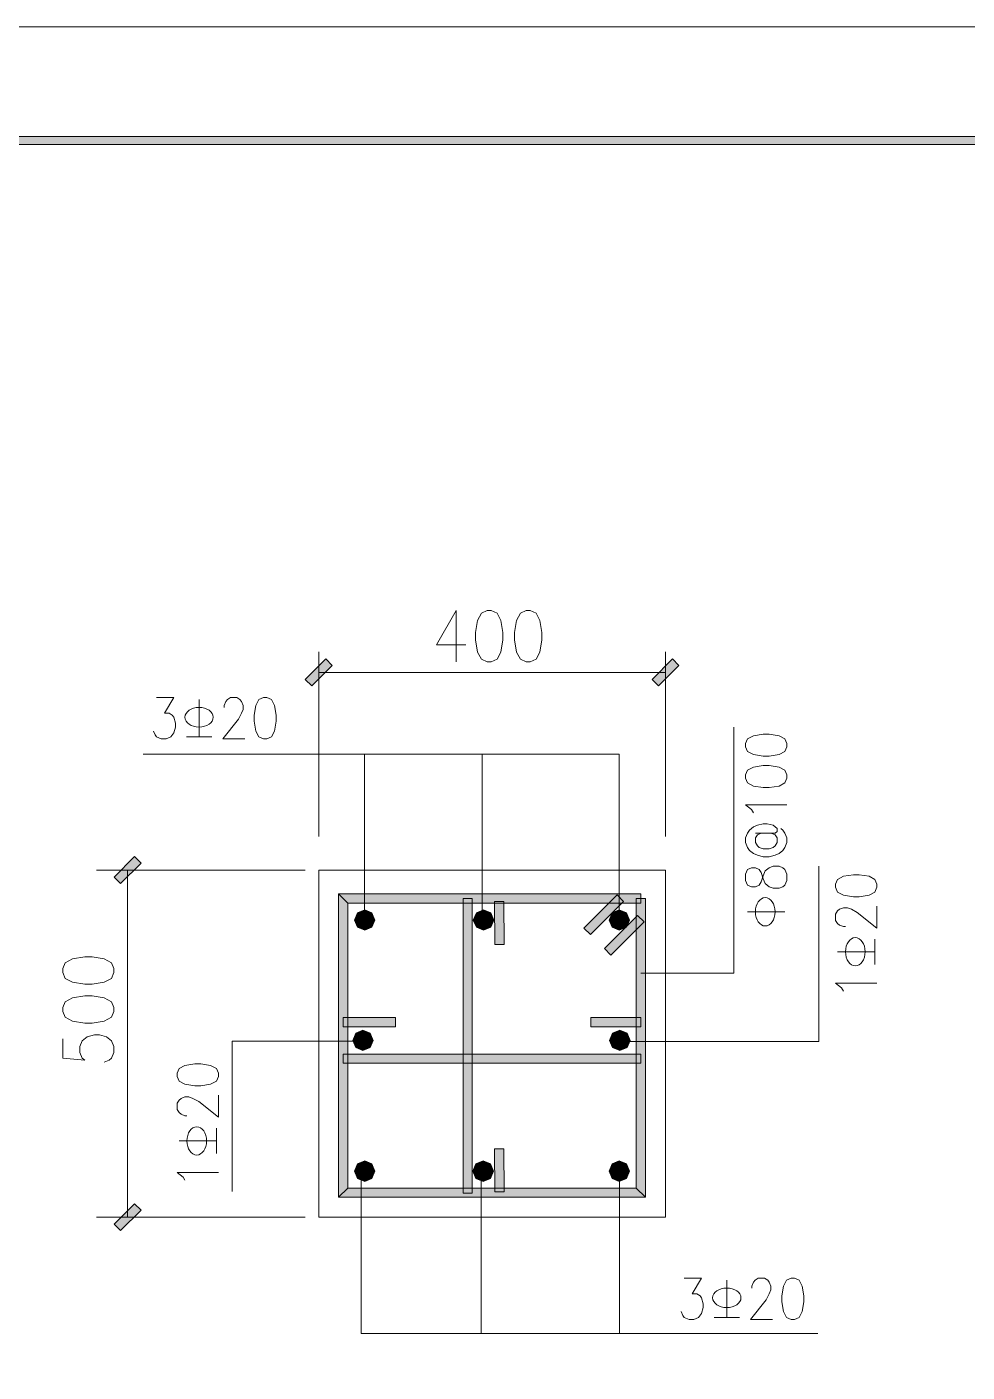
# Model space of a CAD drawing. Header units: millimetres. Extents: x 0 to 586, y 0 to 414.
# Drawn here: x 422.5 to 504, y 297.3 to 414.1 of the extents above; entities that cross this region are included whole.
import ezdxf

# ---------------------------------------------------------------- set-up
doc = ezdxf.new("R2010")
doc.units = ezdxf.units.MM

msp = doc.modelspace()

# ---------------------------------------------------------------- hatches: boundary and pattern name
h = msp.add_hatch(color=0)
h.dxf.hatch_style = 2
h.paths.add_polyline_path([(576.117861, 404.569083), (575.429944, 403.877639), (24.994306, 403.877639), (24.302861, 404.569083)])
h = msp.add_hatch(color=0)
h.dxf.hatch_style = 2
h.paths.add_polyline_path([(448.387611, 359.226556), (448.952056, 358.662111), (447.177583, 356.887639), (446.613139, 357.452083)])
h = msp.add_hatch(color=0)
h.dxf.hatch_style = 2
h.paths.add_polyline_path([(478.483083, 359.226556), (479.047528, 358.662111), (477.273056, 356.887639), (476.708611, 357.452083)])
h = msp.add_hatch(color=0)
h.dxf.hatch_style = 2
h.paths.add_polyline_path([(431.807056, 342.067444), (432.3715, 341.503), (430.597028, 339.728528), (430.032583, 340.292972)])
h = msp.add_hatch(color=0)
h.dxf.hatch_style = 2
h.paths.add_polyline_path([(475.734944, 338.828944), (475.734944, 338.028139), (450.31025, 338.028139), (449.512972, 338.828944)])
h = msp.add_hatch(color=0)
h.dxf.hatch_style = 2
h.paths.add_polyline_path([(449.512972, 338.828944), (450.31025, 338.028139), (450.31025, 313.298417), (449.512972, 312.501139)])
h = msp.add_hatch(color=0)
h.dxf.hatch_style = 2
h.paths.add_polyline_path([(471.364028, 335.301167), (470.799583, 335.865611), (473.674722, 338.744278), (474.239167, 338.176306)])
h = msp.add_hatch(color=0)
h.dxf.hatch_style = 2
h.paths.add_polyline_path([(451.774278, 337.453111), (451.146333, 337.192056), (451.774278, 336.564111)])
h = msp.add_hatch(color=0)
h.dxf.hatch_style = 2
h.paths.add_polyline_path([(452.402222, 337.192056), (451.774278, 337.453111), (451.774278, 336.564111)])
h = msp.add_hatch(color=0)
h.dxf.hatch_style = 2
h.paths.add_polyline_path([(460.307972, 338.430306), (461.108778, 338.430306), (461.108778, 312.853917), (460.307972, 312.853917)])
h = msp.add_hatch(color=0)
h.dxf.hatch_style = 2
h.paths.add_polyline_path([(462.0895, 337.453111), (461.461556, 337.192056), (462.0895, 336.564111)])
h = msp.add_hatch(color=0)
h.dxf.hatch_style = 2
h.paths.add_polyline_path([(462.713917, 337.192056), (462.0895, 337.453111), (462.0895, 336.564111)])
h = msp.add_hatch(color=0)
h.dxf.hatch_style = 2
h.paths.add_polyline_path([(463.049056, 338.158667), (463.846333, 338.162194), (463.8675, 334.436861), (463.066694, 334.433333)])
h = msp.add_hatch(color=0)
h.dxf.hatch_style = 2
h.paths.add_polyline_path([(473.86875, 337.453111), (473.240806, 337.192056), (473.86875, 336.564111)])
h = msp.add_hatch(color=0)
h.dxf.hatch_style = 2
h.paths.add_polyline_path([(474.496694, 337.192056), (473.86875, 337.453111), (473.86875, 336.564111)])
h = msp.add_hatch(color=0)
h.dxf.hatch_style = 2
h.paths.add_polyline_path([(476.133583, 312.501139), (475.332778, 313.298417), (475.332778, 338.430306), (476.133583, 338.430306)])
h = msp.add_hatch(color=0)
h.dxf.hatch_style = 2
h.paths.add_polyline_path([(451.146333, 337.192056), (450.885278, 336.564111), (451.774278, 336.564111)])
h = msp.add_hatch(color=0)
h.dxf.hatch_style = 2
h.paths.add_polyline_path([(450.885278, 336.564111), (451.146333, 335.939694), (451.774278, 336.564111)])
h = msp.add_hatch(color=0)
h.dxf.hatch_style = 2
h.paths.add_polyline_path([(451.146333, 335.939694), (451.774278, 335.678639), (451.774278, 336.564111)])
h = msp.add_hatch(color=0)
h.dxf.hatch_style = 2
h.paths.add_polyline_path([(452.65975, 336.564111), (452.402222, 337.192056), (451.774278, 336.564111)])
h = msp.add_hatch(color=0)
h.dxf.hatch_style = 2
h.paths.add_polyline_path([(451.774278, 335.678639), (452.402222, 335.939694), (451.774278, 336.564111)])
h = msp.add_hatch(color=0)
h.dxf.hatch_style = 2
h.paths.add_polyline_path([(452.402222, 335.939694), (452.65975, 336.564111), (451.774278, 336.564111)])
h = msp.add_hatch(color=0)
h.dxf.hatch_style = 2
h.paths.add_polyline_path([(461.461556, 337.192056), (461.2005, 336.564111), (462.0895, 336.564111)])
h = msp.add_hatch(color=0)
h.dxf.hatch_style = 2
h.paths.add_polyline_path([(461.2005, 336.564111), (461.461556, 335.939694), (462.0895, 336.564111)])
h = msp.add_hatch(color=0)
h.dxf.hatch_style = 2
h.paths.add_polyline_path([(461.461556, 335.939694), (462.0895, 335.678639), (462.0895, 336.564111)])
h = msp.add_hatch(color=0)
h.dxf.hatch_style = 2
h.paths.add_polyline_path([(462.974972, 336.564111), (462.713917, 337.192056), (462.0895, 336.564111)])
h = msp.add_hatch(color=0)
h.dxf.hatch_style = 2
h.paths.add_polyline_path([(462.0895, 335.678639), (462.713917, 335.939694), (462.0895, 336.564111)])
h = msp.add_hatch(color=0)
h.dxf.hatch_style = 2
h.paths.add_polyline_path([(462.713917, 335.939694), (462.974972, 336.564111), (462.0895, 336.564111)])
h = msp.add_hatch(color=0)
h.dxf.hatch_style = 2
h.paths.add_polyline_path([(473.1385, 333.526694), (472.574056, 334.091139), (475.449194, 336.966278), (476.017167, 336.401833)])
h = msp.add_hatch(color=0)
h.dxf.hatch_style = 2
h.paths.add_polyline_path([(473.240806, 337.192056), (472.983278, 336.564111), (473.86875, 336.564111)])
h = msp.add_hatch(color=0)
h.dxf.hatch_style = 2
h.paths.add_polyline_path([(472.983278, 336.564111), (473.240806, 335.939694), (473.86875, 336.564111)])
h = msp.add_hatch(color=0)
h.dxf.hatch_style = 2
h.paths.add_polyline_path([(473.240806, 335.939694), (473.86875, 335.678639), (473.86875, 336.564111)])
h = msp.add_hatch(color=0)
h.dxf.hatch_style = 2
h.paths.add_polyline_path([(474.75775, 336.564111), (474.496694, 337.192056), (473.86875, 336.564111)])
h = msp.add_hatch(color=0)
h.dxf.hatch_style = 2
h.paths.add_polyline_path([(473.86875, 335.678639), (474.496694, 335.939694), (473.86875, 336.564111)])
h = msp.add_hatch(color=0)
h.dxf.hatch_style = 2
h.paths.add_polyline_path([(474.496694, 335.939694), (474.75775, 336.564111), (473.86875, 336.564111)])
h = msp.add_hatch(color=0)
h.dxf.hatch_style = 2
h.paths.add_polyline_path([(449.911611, 327.300167), (449.911611, 328.097444), (454.455389, 328.097444), (454.455389, 327.300167)])
h = msp.add_hatch(color=0)
h.dxf.hatch_style = 2
h.paths.add_polyline_path([(471.39225, 327.300167), (471.39225, 328.097444), (475.734944, 328.097444), (475.734944, 327.300167)])
h = msp.add_hatch(color=0)
h.dxf.hatch_style = 2
h.paths.add_polyline_path([(451.619056, 327.000306), (450.991111, 326.73925), (451.619056, 326.114833)])
h = msp.add_hatch(color=0)
h.dxf.hatch_style = 2
h.paths.add_polyline_path([(452.247, 326.73925), (451.619056, 327.000306), (451.619056, 326.114833)])
h = msp.add_hatch(color=0)
h.dxf.hatch_style = 2
h.paths.add_polyline_path([(473.914611, 327.000306), (473.286667, 326.73925), (473.914611, 326.114833)])
h = msp.add_hatch(color=0)
h.dxf.hatch_style = 2
h.paths.add_polyline_path([(474.542556, 326.73925), (473.914611, 327.000306), (473.914611, 326.114833)])
h = msp.add_hatch(color=0)
h.dxf.hatch_style = 2
h.paths.add_polyline_path([(450.991111, 326.73925), (450.733583, 326.114833), (451.619056, 326.114833)])
h = msp.add_hatch(color=0)
h.dxf.hatch_style = 2
h.paths.add_polyline_path([(450.733583, 326.114833), (450.991111, 325.486889), (451.619056, 326.114833)])
h = msp.add_hatch(color=0)
h.dxf.hatch_style = 2
h.paths.add_polyline_path([(450.991111, 325.486889), (451.619056, 325.225833), (451.619056, 326.114833)])
h = msp.add_hatch(color=0)
h.dxf.hatch_style = 2
h.paths.add_polyline_path([(452.508056, 326.114833), (452.247, 326.73925), (451.619056, 326.114833)])
h = msp.add_hatch(color=0)
h.dxf.hatch_style = 2
h.paths.add_polyline_path([(451.619056, 325.225833), (452.247, 325.486889), (451.619056, 326.114833)])
h = msp.add_hatch(color=0)
h.dxf.hatch_style = 2
h.paths.add_polyline_path([(452.247, 325.486889), (452.508056, 326.114833), (451.619056, 326.114833)])
h = msp.add_hatch(color=0)
h.dxf.hatch_style = 2
h.paths.add_polyline_path([(473.286667, 326.73925), (473.029139, 326.114833), (473.914611, 326.114833)])
h = msp.add_hatch(color=0)
h.dxf.hatch_style = 2
h.paths.add_polyline_path([(473.029139, 326.114833), (473.286667, 325.486889), (473.914611, 326.114833)])
h = msp.add_hatch(color=0)
h.dxf.hatch_style = 2
h.paths.add_polyline_path([(473.286667, 325.486889), (473.914611, 325.225833), (473.914611, 326.114833)])
h = msp.add_hatch(color=0)
h.dxf.hatch_style = 2
h.paths.add_polyline_path([(474.803611, 326.114833), (474.542556, 326.73925), (473.914611, 326.114833)])
h = msp.add_hatch(color=0)
h.dxf.hatch_style = 2
h.paths.add_polyline_path([(473.914611, 325.225833), (474.542556, 325.486889), (473.914611, 326.114833)])
h = msp.add_hatch(color=0)
h.dxf.hatch_style = 2
h.paths.add_polyline_path([(474.542556, 325.486889), (474.803611, 326.114833), (473.914611, 326.114833)])
h = msp.add_hatch(color=0)
h.dxf.hatch_style = 2
h.paths.add_polyline_path([(449.911611, 324.128694), (449.911611, 324.925972), (475.734944, 324.925972), (475.734944, 324.128694)])
h = msp.add_hatch(color=0)
h.dxf.hatch_style = 2
h.paths.add_polyline_path([(463.049056, 316.692139), (463.846333, 316.695667), (463.8675, 312.970333), (463.066694, 312.963278)])
h = msp.add_hatch(color=0)
h.dxf.hatch_style = 2
h.paths.add_polyline_path([(451.146333, 315.390389), (450.885278, 314.762444), (451.774278, 314.762444)])
h = msp.add_hatch(color=0)
h.dxf.hatch_style = 2
h.paths.add_polyline_path([(451.774278, 315.651444), (451.146333, 315.390389), (451.774278, 314.762444)])
h = msp.add_hatch(color=0)
h.dxf.hatch_style = 2
h.paths.add_polyline_path([(452.402222, 315.390389), (451.774278, 315.651444), (451.774278, 314.762444)])
h = msp.add_hatch(color=0)
h.dxf.hatch_style = 2
h.paths.add_polyline_path([(452.65975, 314.762444), (452.402222, 315.390389), (451.774278, 314.762444)])
h = msp.add_hatch(color=0)
h.dxf.hatch_style = 2
h.paths.add_polyline_path([(461.429806, 315.390389), (461.16875, 314.762444), (462.05775, 314.762444)])
h = msp.add_hatch(color=0)
h.dxf.hatch_style = 2
h.paths.add_polyline_path([(462.05775, 315.651444), (461.429806, 315.390389), (462.05775, 314.762444)])
h = msp.add_hatch(color=0)
h.dxf.hatch_style = 2
h.paths.add_polyline_path([(462.685694, 315.390389), (462.05775, 315.651444), (462.05775, 314.762444)])
h = msp.add_hatch(color=0)
h.dxf.hatch_style = 2
h.paths.add_polyline_path([(462.94675, 314.762444), (462.685694, 315.390389), (462.05775, 314.762444)])
h = msp.add_hatch(color=0)
h.dxf.hatch_style = 2
h.paths.add_polyline_path([(473.240806, 315.390389), (472.983278, 314.762444), (473.86875, 314.762444)])
h = msp.add_hatch(color=0)
h.dxf.hatch_style = 2
h.paths.add_polyline_path([(473.86875, 315.651444), (473.240806, 315.390389), (473.86875, 314.762444)])
h = msp.add_hatch(color=0)
h.dxf.hatch_style = 2
h.paths.add_polyline_path([(474.496694, 315.390389), (473.86875, 315.651444), (473.86875, 314.762444)])
h = msp.add_hatch(color=0)
h.dxf.hatch_style = 2
h.paths.add_polyline_path([(474.75775, 314.762444), (474.496694, 315.390389), (473.86875, 314.762444)])
h = msp.add_hatch(color=0)
h.dxf.hatch_style = 2
h.paths.add_polyline_path([(450.885278, 314.762444), (451.146333, 314.138028), (451.774278, 314.762444)])
h = msp.add_hatch(color=0)
h.dxf.hatch_style = 2
h.paths.add_polyline_path([(451.146333, 314.138028), (451.774278, 313.876972), (451.774278, 314.762444)])
h = msp.add_hatch(color=0)
h.dxf.hatch_style = 2
h.paths.add_polyline_path([(451.774278, 313.876972), (452.402222, 314.138028), (451.774278, 314.762444)])
h = msp.add_hatch(color=0)
h.dxf.hatch_style = 2
h.paths.add_polyline_path([(452.402222, 314.138028), (452.65975, 314.762444), (451.774278, 314.762444)])
h = msp.add_hatch(color=0)
h.dxf.hatch_style = 2
h.paths.add_polyline_path([(461.16875, 314.762444), (461.429806, 314.138028), (462.05775, 314.762444)])
h = msp.add_hatch(color=0)
h.dxf.hatch_style = 2
h.paths.add_polyline_path([(461.429806, 314.138028), (462.05775, 313.876972), (462.05775, 314.762444)])
h = msp.add_hatch(color=0)
h.dxf.hatch_style = 2
h.paths.add_polyline_path([(462.05775, 313.876972), (462.685694, 314.138028), (462.05775, 314.762444)])
h = msp.add_hatch(color=0)
h.dxf.hatch_style = 2
h.paths.add_polyline_path([(462.685694, 314.138028), (462.94675, 314.762444), (462.05775, 314.762444)])
h = msp.add_hatch(color=0)
h.dxf.hatch_style = 2
h.paths.add_polyline_path([(472.983278, 314.762444), (473.240806, 314.138028), (473.86875, 314.762444)])
h = msp.add_hatch(color=0)
h.dxf.hatch_style = 2
h.paths.add_polyline_path([(473.240806, 314.138028), (473.86875, 313.876972), (473.86875, 314.762444)])
h = msp.add_hatch(color=0)
h.dxf.hatch_style = 2
h.paths.add_polyline_path([(473.86875, 313.876972), (474.496694, 314.138028), (473.86875, 314.762444)])
h = msp.add_hatch(color=0)
h.dxf.hatch_style = 2
h.paths.add_polyline_path([(474.496694, 314.138028), (474.75775, 314.762444), (473.86875, 314.762444)])
h = msp.add_hatch(color=0)
h.dxf.hatch_style = 2
h.paths.add_polyline_path([(449.512972, 312.501139), (450.31025, 313.298417), (475.332778, 313.298417), (476.133583, 312.501139)])
h = msp.add_hatch(color=0)
h.dxf.hatch_style = 2
h.paths.add_polyline_path([(431.807056, 311.940222), (432.3715, 311.375778), (430.597028, 309.601306), (430.032583, 310.16575)])

# ---------------------------------------------------------------- linework, layer by layer
at = {"color": 0, "lineweight": 0}
for points in [[(0, 0), (585.632278, 0), (585.632278, 414.0835), (0, 414.0835)], [(576.117861, 404.569083), (575.429944, 403.877639), (24.994306, 403.877639), (24.302861, 404.569083)], [(462.414056, 363.417556), (461.906056, 363.205889), (461.570917, 362.574417), (461.401583, 361.516083), (461.401583, 360.884611), (461.570917, 359.826278), (461.906056, 359.194806), (462.414056, 358.983139), (462.752722, 358.983139), (463.260722, 359.194806), (463.599389, 359.826278), (463.765194, 360.884611), (463.765194, 361.516083), (463.599389, 362.574417), (463.260722, 363.205889), (462.752722, 363.417556)], [(465.793667, 363.417556), (465.289194, 363.205889), (464.950528, 362.574417), (464.781194, 361.516083), (464.781194, 360.884611), (464.950528, 359.826278), (465.289194, 359.194806), (465.793667, 358.983139), (466.132333, 358.983139), (466.640333, 359.194806), (466.979, 359.826278), (467.148333, 360.884611), (467.148333, 361.516083), (466.979, 362.574417), (466.640333, 363.205889), (466.132333, 363.417556)], [(448.387611, 359.226556), (448.952056, 358.662111), (447.177583, 356.887639), (446.613139, 357.452083)], [(478.483083, 359.226556), (479.047528, 358.662111), (477.273056, 356.887639), (476.708611, 357.452083)], [(443.000694, 355.871639), (442.591472, 355.698778), (442.316306, 355.18725), (442.18225, 354.333528), (442.18225, 353.822), (442.316306, 352.968278), (442.591472, 352.45675), (443.000694, 352.287417), (443.272333, 352.287417), (443.681556, 352.45675), (443.956722, 352.968278), (444.090778, 353.822), (444.090778, 354.333528), (443.956722, 355.18725), (443.681556, 355.698778), (443.272333, 355.871639)], [(484.8225, 351.606556), (484.995361, 351.197333), (485.506889, 350.925694), (486.360611, 350.788111), (486.872139, 350.788111), (487.725861, 350.925694), (488.237389, 351.197333), (488.406722, 351.606556), (488.406722, 351.881722), (488.237389, 352.290944), (487.725861, 352.562583), (486.872139, 352.700167), (486.360611, 352.700167), (485.506889, 352.562583), (484.995361, 352.290944), (484.8225, 351.881722)], [(484.8225, 348.876056), (484.995361, 348.466833), (485.506889, 348.195194), (486.360611, 348.057611), (486.872139, 348.057611), (487.725861, 348.195194), (488.237389, 348.466833), (488.406722, 348.876056), (488.406722, 349.151222), (488.237389, 349.560444), (487.725861, 349.832083), (486.872139, 349.969667), (486.360611, 349.969667), (485.506889, 349.832083), (484.995361, 349.560444), (484.8225, 349.151222)], [(431.807056, 342.067444), (432.3715, 341.503), (430.597028, 339.728528), (430.032583, 340.292972)], [(484.8225, 340.003694), (484.995361, 339.594472), (485.337556, 339.456889), (485.676222, 339.456889), (486.018417, 339.594472), (486.18775, 339.869639), (486.360611, 340.412917), (486.529944, 340.822139), (486.872139, 341.097306), (487.214333, 341.231361), (487.725861, 341.231361), (488.064528, 341.097306), (488.237389, 340.959722), (488.406722, 340.5505), (488.406722, 340.003694), (488.237389, 339.594472), (488.064528, 339.456889), (487.725861, 339.322833), (487.214333, 339.322833), (486.872139, 339.456889), (486.529944, 339.732056), (486.360611, 340.141278), (486.18775, 340.688083), (486.018417, 340.959722), (485.676222, 341.097306), (485.337556, 341.097306), (484.995361, 340.959722), (484.8225, 340.5505)], [(492.640056, 339.403972), (492.812917, 338.99475), (493.324444, 338.719583), (494.178167, 338.585528), (494.689694, 338.585528), (495.539889, 338.719583), (496.054944, 338.99475), (496.224278, 339.403972), (496.224278, 339.675611), (496.054944, 340.084833), (495.539889, 340.36), (494.689694, 340.494056), (494.178167, 340.494056), (493.324444, 340.36), (492.812917, 340.084833), (492.640056, 339.675611)], [(475.734944, 338.828944), (475.734944, 338.028139), (450.31025, 338.028139), (449.512972, 338.828944)], [(449.512972, 338.828944), (450.31025, 338.028139), (450.31025, 313.298417), (449.512972, 312.501139)], [(471.364028, 335.301167), (470.799583, 335.865611), (473.674722, 338.744278), (474.239167, 338.176306)], [(451.774278, 337.453111), (451.146333, 337.192056), (451.774278, 336.564111)], [(452.402222, 337.192056), (451.774278, 337.453111), (451.774278, 336.564111)], [(460.307972, 338.430306), (461.108778, 338.430306), (461.108778, 312.853917), (460.307972, 312.853917)], [(462.0895, 337.453111), (461.461556, 337.192056), (462.0895, 336.564111)], [(462.713917, 337.192056), (462.0895, 337.453111), (462.0895, 336.564111)], [(463.049056, 338.158667), (463.846333, 338.162194), (463.8675, 334.436861), (463.066694, 334.433333)], [(473.86875, 337.453111), (473.240806, 337.192056), (473.86875, 336.564111)], [(474.496694, 337.192056), (473.86875, 337.453111), (473.86875, 336.564111)], [(476.133583, 312.501139), (475.332778, 313.298417), (475.332778, 338.430306), (476.133583, 338.430306)], [(451.146333, 337.192056), (450.885278, 336.564111), (451.774278, 336.564111)], [(450.885278, 336.564111), (451.146333, 335.939694), (451.774278, 336.564111)], [(451.146333, 335.939694), (451.774278, 335.678639), (451.774278, 336.564111)], [(452.65975, 336.564111), (452.402222, 337.192056), (451.774278, 336.564111)], [(451.774278, 335.678639), (452.402222, 335.939694), (451.774278, 336.564111)], [(452.402222, 335.939694), (452.65975, 336.564111), (451.774278, 336.564111)], [(461.461556, 337.192056), (461.2005, 336.564111), (462.0895, 336.564111)], [(461.2005, 336.564111), (461.461556, 335.939694), (462.0895, 336.564111)], [(461.461556, 335.939694), (462.0895, 335.678639), (462.0895, 336.564111)], [(462.974972, 336.564111), (462.713917, 337.192056), (462.0895, 336.564111)], [(462.0895, 335.678639), (462.713917, 335.939694), (462.0895, 336.564111)], [(462.713917, 335.939694), (462.974972, 336.564111), (462.0895, 336.564111)], [(473.1385, 333.526694), (472.574056, 334.091139), (475.449194, 336.966278), (476.017167, 336.401833)], [(473.240806, 337.192056), (472.983278, 336.564111), (473.86875, 336.564111)], [(472.983278, 336.564111), (473.240806, 335.939694), (473.86875, 336.564111)], [(473.240806, 335.939694), (473.86875, 335.678639), (473.86875, 336.564111)], [(474.75775, 336.564111), (474.496694, 337.192056), (473.86875, 336.564111)], [(473.86875, 335.678639), (474.496694, 335.939694), (473.86875, 336.564111)], [(474.496694, 335.939694), (474.75775, 336.564111), (473.86875, 336.564111)], [(425.577, 332.006222), (425.788667, 331.498222), (426.423667, 331.159556), (427.478472, 330.990222), (428.113472, 330.990222), (429.168278, 331.159556), (429.803278, 331.498222), (430.014944, 332.006222), (430.014944, 332.344889), (429.803278, 332.849361), (429.168278, 333.188028), (428.113472, 333.357361), (427.478472, 333.357361), (426.423667, 333.188028), (425.788667, 332.849361), (425.577, 332.344889)], [(425.577, 328.626611), (425.788667, 328.118611), (426.423667, 327.779944), (427.478472, 327.610611), (428.113472, 327.610611), (429.168278, 327.779944), (429.803278, 328.118611), (430.014944, 328.626611), (430.014944, 328.965278), (429.803278, 329.46975), (429.168278, 329.808417), (428.113472, 329.97775), (427.478472, 329.97775), (426.423667, 329.808417), (425.788667, 329.46975), (425.577, 328.965278)], [(449.911611, 327.300167), (449.911611, 328.097444), (454.455389, 328.097444), (454.455389, 327.300167)], [(471.39225, 327.300167), (471.39225, 328.097444), (475.734944, 328.097444), (475.734944, 327.300167)], [(451.619056, 327.000306), (450.991111, 326.73925), (451.619056, 326.114833)], [(452.247, 326.73925), (451.619056, 327.000306), (451.619056, 326.114833)], [(473.914611, 327.000306), (473.286667, 326.73925), (473.914611, 326.114833)], [(474.542556, 326.73925), (473.914611, 327.000306), (473.914611, 326.114833)], [(450.991111, 326.73925), (450.733583, 326.114833), (451.619056, 326.114833)], [(450.733583, 326.114833), (450.991111, 325.486889), (451.619056, 326.114833)], [(450.991111, 325.486889), (451.619056, 325.225833), (451.619056, 326.114833)], [(452.508056, 326.114833), (452.247, 326.73925), (451.619056, 326.114833)], [(451.619056, 325.225833), (452.247, 325.486889), (451.619056, 326.114833)], [(452.247, 325.486889), (452.508056, 326.114833), (451.619056, 326.114833)], [(473.286667, 326.73925), (473.029139, 326.114833), (473.914611, 326.114833)], [(473.029139, 326.114833), (473.286667, 325.486889), (473.914611, 326.114833)], [(473.286667, 325.486889), (473.914611, 325.225833), (473.914611, 326.114833)], [(474.803611, 326.114833), (474.542556, 326.73925), (473.914611, 326.114833)], [(473.914611, 325.225833), (474.542556, 325.486889), (473.914611, 326.114833)], [(474.542556, 325.486889), (474.803611, 326.114833), (473.914611, 326.114833)], [(449.911611, 324.128694), (449.911611, 324.925972), (475.734944, 324.925972), (475.734944, 324.128694)], [(435.497111, 322.989222), (435.666444, 322.58), (436.177972, 322.304833), (437.031694, 322.170778), (437.543222, 322.170778), (438.396944, 322.304833), (438.908472, 322.58), (439.081333, 322.989222), (439.081333, 323.260861), (438.908472, 323.670083), (438.396944, 323.94525), (437.543222, 324.079306), (437.031694, 324.079306), (436.177972, 323.94525), (435.666444, 323.670083), (435.497111, 323.260861)], [(463.049056, 316.692139), (463.846333, 316.695667), (463.8675, 312.970333), (463.066694, 312.963278)], [(451.146333, 315.390389), (450.885278, 314.762444), (451.774278, 314.762444)], [(451.774278, 315.651444), (451.146333, 315.390389), (451.774278, 314.762444)], [(452.402222, 315.390389), (451.774278, 315.651444), (451.774278, 314.762444)], [(452.65975, 314.762444), (452.402222, 315.390389), (451.774278, 314.762444)], [(461.429806, 315.390389), (461.16875, 314.762444), (462.05775, 314.762444)], [(462.05775, 315.651444), (461.429806, 315.390389), (462.05775, 314.762444)], [(462.685694, 315.390389), (462.05775, 315.651444), (462.05775, 314.762444)], [(462.94675, 314.762444), (462.685694, 315.390389), (462.05775, 314.762444)], [(473.240806, 315.390389), (472.983278, 314.762444), (473.86875, 314.762444)], [(473.86875, 315.651444), (473.240806, 315.390389), (473.86875, 314.762444)], [(474.496694, 315.390389), (473.86875, 315.651444), (473.86875, 314.762444)], [(474.75775, 314.762444), (474.496694, 315.390389), (473.86875, 314.762444)], [(450.885278, 314.762444), (451.146333, 314.138028), (451.774278, 314.762444)], [(451.146333, 314.138028), (451.774278, 313.876972), (451.774278, 314.762444)], [(451.774278, 313.876972), (452.402222, 314.138028), (451.774278, 314.762444)], [(452.402222, 314.138028), (452.65975, 314.762444), (451.774278, 314.762444)], [(461.16875, 314.762444), (461.429806, 314.138028), (462.05775, 314.762444)], [(461.429806, 314.138028), (462.05775, 313.876972), (462.05775, 314.762444)], [(462.05775, 313.876972), (462.685694, 314.138028), (462.05775, 314.762444)], [(462.685694, 314.138028), (462.94675, 314.762444), (462.05775, 314.762444)], [(472.983278, 314.762444), (473.240806, 314.138028), (473.86875, 314.762444)], [(473.240806, 314.138028), (473.86875, 313.876972), (473.86875, 314.762444)], [(473.86875, 313.876972), (474.496694, 314.138028), (473.86875, 314.762444)], [(474.496694, 314.138028), (474.75775, 314.762444), (473.86875, 314.762444)], [(449.512972, 312.501139), (450.31025, 313.298417), (475.332778, 313.298417), (476.133583, 312.501139)], [(431.807056, 311.940222), (432.3715, 311.375778), (430.597028, 309.601306), (430.032583, 310.16575)], [(488.79125, 305.477333), (488.382028, 305.308), (488.110389, 304.796472), (487.972806, 303.94275), (487.972806, 303.431222), (488.110389, 302.5775), (488.382028, 302.065972), (488.79125, 301.893111), (489.062889, 301.893111), (489.475639, 302.065972), (489.747278, 302.5775), (489.884861, 303.431222), (489.884861, 303.94275), (489.747278, 304.796472), (489.475639, 305.308), (489.062889, 305.477333)]]:
    msp.add_lwpolyline(points, close=True, dxfattribs=at)
for points in [[(459.711778, 363.417556), (458.018444, 360.461278), (460.554917, 360.461278)], [(459.711778, 363.417556), (459.711778, 358.983139)], [(447.780833, 343.803111), (447.780833, 359.833333)], [(477.879833, 343.803111), (477.879833, 359.833333)], [(447.780833, 358.058861), (477.879833, 358.058861)], [(433.715583, 355.871639), (435.218417, 355.871639), (434.399972, 354.506389), (434.809194, 354.506389), (435.080833, 354.333528), (435.218417, 354.164194), (435.356, 353.652667), (435.356, 353.310472), (435.218417, 352.798944), (434.946778, 352.45675), (434.537556, 352.287417), (434.124806, 352.287417), (433.715583, 352.45675), (433.581528, 352.629611), (433.443944, 352.968278)], [(437.402111, 355.698778), (437.402111, 352.45675)], [(439.585806, 355.017917), (439.585806, 355.18725), (439.723389, 355.529444), (439.860972, 355.698778), (440.132611, 355.871639), (440.679417, 355.871639), (440.951056, 355.698778), (441.088639, 355.529444), (441.226222, 355.18725), (441.226222, 354.848583), (441.088639, 354.506389), (440.817, 353.994861), (439.45175, 352.287417), (441.360278, 352.287417)], [(483.813556, 331.939194), (483.813556, 353.306944)], [(436.312028, 352.45675), (438.495722, 352.45675)], [(473.865222, 350.946861), (432.554944, 350.946861)], [(451.77075, 336.751083), (451.77075, 350.946861)], [(461.966028, 336.751083), (461.966028, 350.946861)], [(473.865222, 336.751083), (473.865222, 350.946861)], [(485.506889, 345.873917), (485.337556, 346.149083), (484.8225, 346.558306), (488.406722, 346.558306)], [(485.676222, 344.099444), (487.383667, 344.099444), (487.553, 344.237028), (487.553, 344.508667), (487.214333, 344.783833), (486.702806, 344.917889), (486.360611, 344.917889), (485.849083, 344.783833), (485.506889, 344.64625), (485.164694, 344.374611), (484.995361, 344.099444), (484.8225, 343.690222), (484.8225, 343.281), (484.995361, 342.871778), (485.164694, 342.596611), (485.506889, 342.324972), (485.849083, 342.187389), (486.360611, 342.053333), (486.872139, 342.053333), (487.383667, 342.187389), (487.725861, 342.324972), (488.064528, 342.596611), (488.237389, 342.871778), (488.406722, 343.281), (488.406722, 343.690222), (488.237389, 344.099444), (488.064528, 344.374611), (487.895194, 344.508667)], [(486.18775, 344.099444), (485.849083, 343.961861), (485.676222, 343.690222), (485.676222, 343.281), (485.849083, 343.009361), (486.018417, 342.871778), (486.360611, 342.734194), (486.872139, 342.734194), (487.214333, 342.871778), (487.383667, 343.009361), (487.553, 343.281), (487.553, 343.690222), (487.383667, 343.961861), (487.041472, 344.099444)], [(491.176028, 326.016056), (491.176028, 341.249)], [(446.616667, 340.896222), (428.498, 340.896222)], [(431.203806, 340.896222), (431.203806, 310.772528)], [(477.879833, 340.896222), (447.780833, 340.896222)], [(447.780833, 340.896222), (447.780833, 310.772528)], [(477.879833, 310.772528), (477.879833, 340.896222)], [(493.493778, 335.989083), (493.324444, 335.989083), (492.98225, 336.126667), (492.812917, 336.26425), (492.640056, 336.535889), (492.640056, 337.082694), (492.812917, 337.354333), (492.98225, 337.491917), (493.324444, 337.6295), (493.663111, 337.6295), (494.005306, 337.491917), (494.516833, 337.220278), (496.224278, 335.855028), (496.224278, 337.763556)], [(484.995361, 337.273194), (488.237389, 337.273194)], [(496.054944, 332.715306), (496.054944, 334.899)], [(492.812917, 333.805389), (496.054944, 333.805389)], [(483.813556, 331.939194), (475.734944, 331.939194)], [(493.324444, 330.394028), (493.151583, 330.665667), (492.640056, 331.074889), (496.224278, 331.074889)], [(425.577, 326.259472), (425.577, 324.569667), (427.478472, 324.400333), (427.266806, 324.569667), (427.058667, 325.077667), (427.058667, 325.582139), (427.266806, 326.090139), (427.690139, 326.428806), (428.325139, 326.598139), (428.748472, 326.598139), (429.379944, 326.428806), (429.803278, 326.090139), (430.014944, 325.582139), (430.014944, 325.077667), (429.803278, 324.569667), (429.591611, 324.400333), (429.168278, 324.231)], [(440.263139, 326.047806), (440.263139, 312.998556)], [(452.031806, 326.047806), (440.263139, 326.047806)], [(474.288556, 326.016056), (491.176028, 326.016056)], [(436.350833, 319.577861), (436.177972, 319.577861), (435.839306, 319.711917), (435.666444, 319.8495), (435.497111, 320.121139), (435.497111, 320.667944), (435.666444, 320.939583), (435.839306, 321.077167), (436.177972, 321.21475), (436.520167, 321.21475), (436.862361, 321.077167), (437.373889, 320.805528), (439.081333, 319.440278), (439.081333, 321.352333)], [(438.908472, 316.300556), (438.908472, 318.48425)], [(435.666444, 317.390639), (438.908472, 317.390639)], [(436.177972, 313.979278), (436.008639, 314.250917), (435.497111, 314.660139), (439.081333, 314.660139)], [(451.470889, 314.857694), (451.470889, 300.661917)], [(461.881361, 314.857694), (461.881361, 300.661917)], [(473.893444, 314.857694), (473.893444, 300.661917)], [(446.616667, 310.772528), (428.498, 310.772528)], [(447.780833, 310.772528), (477.879833, 310.772528)], [(479.509667, 305.477333), (481.008972, 305.477333), (480.190528, 304.112083), (480.59975, 304.112083), (480.874917, 303.94275), (481.008972, 303.769889), (481.146556, 303.258361), (481.146556, 302.919694), (481.008972, 302.404639), (480.737333, 302.065972), (480.328111, 301.893111), (479.918889, 301.893111), (479.509667, 302.065972), (479.372083, 302.235306), (479.2345, 302.5775)], [(483.196194, 305.308), (483.196194, 302.065972)], [(485.379889, 304.623611), (485.379889, 304.796472), (485.513944, 305.135139), (485.651528, 305.308), (485.923167, 305.477333), (486.469972, 305.477333), (486.745139, 305.308), (486.879194, 305.135139), (487.016778, 304.796472), (487.016778, 304.454278), (486.879194, 304.112083), (486.607556, 303.600556), (485.242306, 301.893111), (487.154361, 301.893111)], [(482.102583, 302.065972), (484.286278, 302.065972)], [(451.470889, 300.661917), (491.084306, 300.661917)]]:
    msp.add_lwpolyline(points, dxfattribs=at)
for centre, major_axis, ratio in [((437.402111, 354.164194), (1.227667, 0), 0.695402), ((486.529944, 337.274958), (0, 1.229431), 0.694405), ((494.3475, 333.807153), (0, 1.229431), 0.694405), ((437.204556, 317.392403), (0, 1.229431), 0.694405), ((483.194431, 303.771653), (1.229431, 0), 0.69297)]:
    msp.add_ellipse(centre, major_axis=major_axis, ratio=ratio, start_param=0, end_param=6.283185, dxfattribs=at)

doc.saveas('drawing.dxf')
